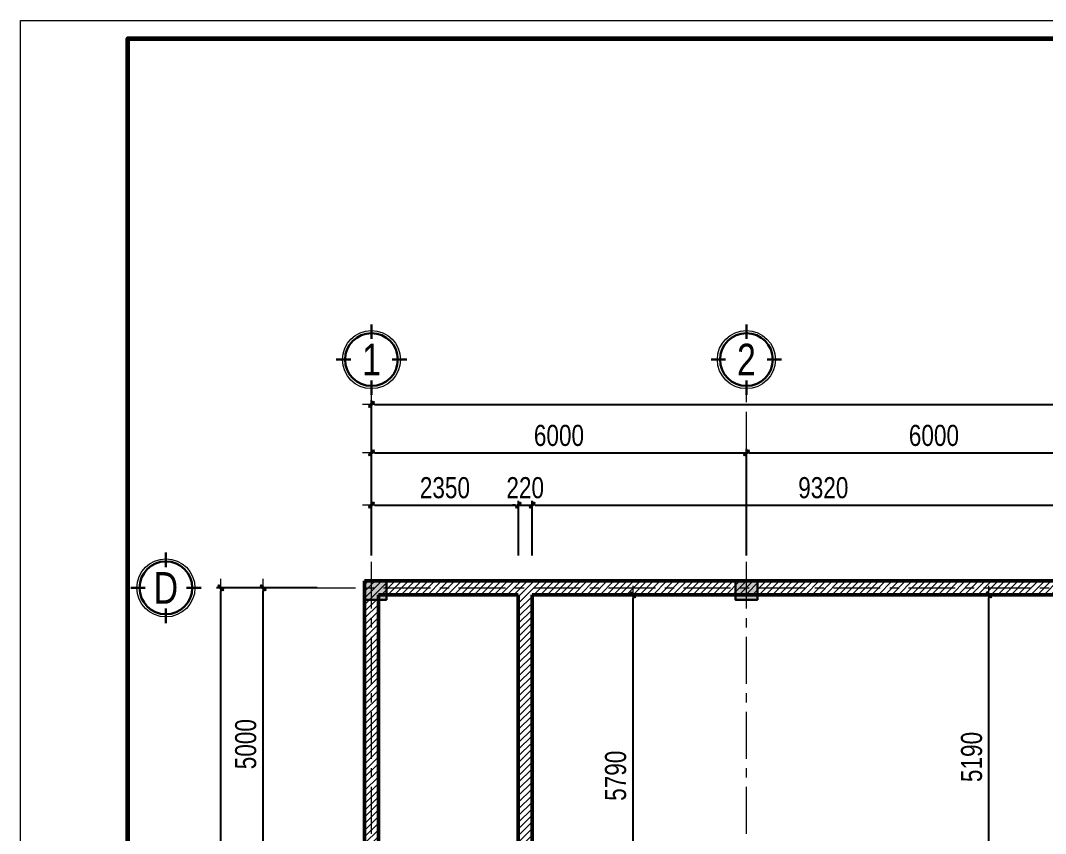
# Model space of a CAD drawing. Header units: millimetres. Extents: x 1109421 to 1726579, y -247837 to 144927.
# Drawn here: x 1540918 to 1557319, y -204649 to -191646 of the extents above; entities that cross this region are included whole.
import ezdxf
from ezdxf.enums import TextEntityAlignment as Align

# ---------------------------------------------------------------- set-up
doc = ezdxf.new("R2010")
doc.units = ezdxf.units.MM
doc.header["$LTSCALE"] = 600
doc.header["$MEASUREMENT"] = 0
doc.linetypes.add('CENTER', pattern=[2, 1.25, -0.25, 0.25, -0.25])
doc.layers.get('0').update_dxf_attribs({"lineweight": 0})
doc.layers.get('Defpoints').update_dxf_attribs({"lineweight": 0})
for name, color, linetype, lineweight in [('cat1', 30, 'Continuous', 50), ('cat2', 22, 'Continuous', 30), ('dim', 144, 'Continuous', 13), ('hatch1', 136, 'Continuous', 9), ('Khungten_LCDI', 7, 'Continuous', 25), ('LC ISO', 153, 'Continuous', 13), ('LC Text1', 3, 'Continuous', 20), ('truc', 76, 'CENTER', 9)]:
    doc.layers.add(name, color=color, linetype=linetype, lineweight=lineweight)
doc.styles.add('EG 1', font='VHAVANB.TTF')
doc.styles.add('HOATBIF', font='hoatbif.shx', dxfattribs={"width": 0.8})
doc.styles.add('Khungten', font='VHAVAN.TTF', dxfattribs={"width": 0.9, "height": 5000})
doc.styles.add('Tahoma', font='tahoma.ttf')
doc.styles.add('Title', font='VHBLACK.TTF')
doc.dimstyles.new('1-135', dxfattribs={"dimscale": 135, "dimtxt": 2.5, "dimasz": 0.35, "dimexe": 0.5, "dimexo": 0, "dimgap": 0.8, "dimtad": 1, "dimdec": 0, "dimzin": 0, "dimdsep": 46, "dimtxsty": 'HOATBIF', "dimblk1": 'DOT', "dimblk2": 'DOT', "dimsah": 1, "dimcen": -1, "dimdle": 1, "dimclrd": 256, "dimclre": 256, "dimclrt": 4, "dimadec": 3, "dimazin": 2, "dimtfac": 0.333333, "dimtdec": 0, "dimtix": 1, "dimtmove": 2, "dimatfit": 3, "dimldrblk": 'DOT', "dimfxl": 1, "dimtvp": 0.833333, "dimtolj": 1, "dimtzin": 0, "dimarcsym": 0})

# ---------------------------------------------------------------- blocks, each defined once
blk = doc.blocks.new('A$Cb3b0a436')
at = {"layer": 'Defpoints', "color": 0, "lineweight": 0}
blk.add_lwpolyline([(6.98, 0), (6.98, 297), (426.98, 297), (426.98, 0)], close=True, dxfattribs=at)
at = {"layer": 'Khungten_LCDI', "color": 5, "lineweight": 60}
blk.add_lwpolyline([(18.98, 2), (18.98, 295), (424.98, 295), (424.98, 2)], close=True, dxfattribs=at)
at = {"color": 7, "style": 'Khungten', "width": 0.8}
for tag, p in [('REVISION', (413.97, 41.04)), ('NGAYHT', (414.44, 32.41))]:
    blk.add_attdef(tag, text='', height=2, dxfattribs=at).set_placement(p, align=Align.CENTER)
at = {"layer": 'LC Text1', "style": 'Title', "width": 1.485915}
for tag, p, p2 in [('TENBANVE1', (388.11, 59.64), (422.38, 59.64)), ('TENBANVE2', (388.11, 52.88), (422.38, 52.88))]:
    blk.add_attdef(tag, text='', height=2.5, dxfattribs=at).set_placement(p, p2, align=Align.FIT)
at = {"layer": 'LC Text1', "style": 'Title', "width": 0.7}
blk.add_attdef('SOBANVE', text='', height=2.5, dxfattribs=at).set_placement((414.6, 9.54), align=Align.CENTER)
blk = doc.blocks.new('DOT')
at = {"layer": 'dim'}
for p, q in [((-3, 0), (3, 0)), ((-1, -1), (1, 1))]:
    blk.add_line(p, q, dxfattribs=at)
blk.add_lwpolyline([(0.5, 1), (-1, -0.5), (-0.5, -1), (1, 0.5)], close=True, dxfattribs=at)
blk = doc.blocks.new('*D1382')
at = {"layer": 'Defpoints', "color": 0, "transparency": 16777216}
for p in [(1544122, -200720), (1545665, -200720), (1545665, -212720)]:
    blk.add_point(p, dxfattribs=at)
at = {"layer": 'dim', "lineweight": -2, "transparency": 16777216}
for p, q in [((1545665, -200720), (1544055, -200720)), ((1544122, -212673), (1544122, -200768)), ((1545665, -212720), (1544055, -212720))]:
    blk.add_line(p, q, dxfattribs=at)
at = {"layer": 'dim', "lineweight": -2, "transparency": 16777216, "xscale": 47.25, "yscale": 47.25, "zscale": 47.25}
for p, rotation in [((1544122, -200720), 90), ((1544122, -212720), 270)]:
    blk.add_blockref('DOT', p, dxfattribs=dict(at, rotation=rotation))
at = {"layer": 'dim', "color": 4, "transparency": 16777216, "insert": (1543846, -206720), "char_height": 337.5, "attachment_point": 5, "rotation": 90, "style": 'HOATBIF'}
blk.add_mtext('\\A1;12000', dxfattribs=at)
blk = doc.blocks.new('_Dot')
at = {"color": 0, "linetype": 'ByBlock', "lineweight": -2}
blk.add_line((-0.5, 0), (-1, 0), dxfattribs=at)
at = {"color": 0, "linetype": 'ByBlock', "const_width": 0.5}
blk.add_lwpolyline([(-0.25, 0, 1), (0.25, 0, 1)], format="xyb", close=True, dxfattribs=at)
blk = doc.blocks.new('KyHieu TrucDinhVi')
at = {"color": 7, "lineweight": 30}
for p, q in [((0, 2.36), (0, 4)), ((-2.36, 0), (-4, 0)), ((2.36, 0), (4, 0)), ((0, -2.36), (0, -4))]:
    blk.add_line(p, q, dxfattribs=at)
blk.add_circle((0, 0), 3.3)
blk.add_circle((0, 0), 3, dxfattribs=at)
at = {"ltscale": 20, "style": 'Tahoma'}
blk.add_attdef('AA', text='', height=3, dxfattribs=at).set_placement((0, 0), align=Align.MIDDLE_CENTER)
blk = doc.blocks.new('*D1304')
at = {"layer": 'Defpoints', "color": 0, "transparency": 16777216}
for p in [(1544800, -200720), (1545665, -200720), (1545665, -205720)]:
    blk.add_point(p, dxfattribs=at)
at = {"layer": 'dim', "lineweight": -2, "transparency": 16777216}
for p, q in [((1545665, -200720), (1544732, -200720)), ((1544800, -205673), (1544800, -200768)), ((1545665, -205720), (1544732, -205720))]:
    blk.add_line(p, q, dxfattribs=at)
at = {"layer": 'dim', "lineweight": -2, "transparency": 16777216, "xscale": 47.25, "yscale": 47.25, "zscale": 47.25}
for p, rotation in [((1544800, -200720), 90), ((1544800, -205720), 270)]:
    blk.add_blockref('DOT', p, dxfattribs=dict(at, rotation=rotation))
at = {"layer": 'dim', "color": 4, "transparency": 16777216, "insert": (1544523, -203220), "char_height": 337.5, "attachment_point": 5, "rotation": 90, "style": 'HOATBIF'}
blk.add_mtext('\\A1;5000', dxfattribs=at)
blk = doc.blocks.new('*D1305')
at = {"layer": 'Defpoints', "color": 0, "transparency": 16777216}
for p in [(1548884, -199396), (1546534, -200201), (1548884, -200201)]:
    blk.add_point(p, dxfattribs=at)
at = {"layer": 'dim', "lineweight": -2, "transparency": 16777216}
for p, q in [((1546534, -200201), (1546534, -199329)), ((1546581, -199396), (1548837, -199396)), ((1548884, -200201), (1548884, -199329))]:
    blk.add_line(p, q, dxfattribs=at)
at = {"layer": 'dim', "lineweight": -2, "transparency": 16777216, "xscale": 47.25, "yscale": 47.25, "zscale": 47.25, "rotation": 180}
blk.add_blockref('DOT', (1546534, -199396), dxfattribs=at)
at = {"layer": 'dim', "lineweight": -2, "transparency": 16777216, "xscale": 47.25, "yscale": 47.25, "zscale": 47.25}
blk.add_blockref('DOT', (1548884, -199396), dxfattribs=at)
at = {"layer": 'dim', "color": 4, "transparency": 16777216, "insert": (1547709, -199120), "char_height": 337.5, "attachment_point": 5, "style": 'HOATBIF'}
blk.add_mtext('\\A1;2350', dxfattribs=at)
blk = doc.blocks.new('*D1306')
at = {"layer": 'Defpoints', "color": 0, "transparency": 16777216}
for p in [(1549104, -199396), (1548884, -200201), (1549104, -200201)]:
    blk.add_point(p, dxfattribs=at)
at = {"layer": 'dim', "lineweight": -2, "transparency": 16777216}
for p, q in [((1548837, -199396), (1548789, -199396)), ((1548884, -200201), (1548884, -199329)), ((1548884, -199396), (1549104, -199396)), ((1549104, -200201), (1549104, -199329)), ((1549151, -199396), (1549198, -199396))]:
    blk.add_line(p, q, dxfattribs=at)
at = {"layer": 'dim', "lineweight": -2, "transparency": 16777216, "xscale": 47.25, "yscale": 47.25, "zscale": 47.25}
blk.add_blockref('DOT', (1548884, -199396), dxfattribs=at)
at = {"layer": 'dim', "lineweight": -2, "transparency": 16777216, "xscale": 47.25, "yscale": 47.25, "zscale": 47.25, "rotation": 180}
blk.add_blockref('DOT', (1549104, -199396), dxfattribs=at)
at = {"layer": 'dim', "color": 4, "transparency": 16777216, "insert": (1548994, -199120), "char_height": 337.5, "attachment_point": 5, "style": 'HOATBIF'}
blk.add_mtext('\\A1;220', dxfattribs=at)
blk = doc.blocks.new('*D1307')
at = {"layer": 'Defpoints', "color": 0, "transparency": 16777216}
for p in [(1558424, -199396), (1549104, -200201), (1558424, -200201)]:
    blk.add_point(p, dxfattribs=at)
at = {"layer": 'dim', "lineweight": -2, "transparency": 16777216}
for p, q in [((1549104, -200201), (1549104, -199329)), ((1549151, -199396), (1558377, -199396)), ((1558424, -200201), (1558424, -199329))]:
    blk.add_line(p, q, dxfattribs=at)
at = {"layer": 'dim', "lineweight": -2, "transparency": 16777216, "xscale": 47.25, "yscale": 47.25, "zscale": 47.25, "rotation": 180}
blk.add_blockref('DOT', (1549104, -199396), dxfattribs=at)
at = {"layer": 'dim', "lineweight": -2, "transparency": 16777216, "xscale": 47.25, "yscale": 47.25, "zscale": 47.25}
blk.add_blockref('DOT', (1558424, -199396), dxfattribs=at)
at = {"layer": 'dim', "color": 4, "transparency": 16777216, "insert": (1553764, -199120), "char_height": 337.5, "attachment_point": 5, "style": 'HOATBIF'}
blk.add_mtext('\\A1;9320', dxfattribs=at)
blk = doc.blocks.new('*D1324')
at = {"layer": 'Defpoints', "color": 0, "transparency": 16777216}
for p in [(1552534, -198561), (1546534, -200201), (1552534, -200201)]:
    blk.add_point(p, dxfattribs=at)
at = {"layer": 'dim', "lineweight": -2, "transparency": 16777216}
for p, q in [((1546534, -200201), (1546534, -198494)), ((1546581, -198561), (1552487, -198561)), ((1552534, -200201), (1552534, -198494))]:
    blk.add_line(p, q, dxfattribs=at)
at = {"layer": 'dim', "lineweight": -2, "transparency": 16777216, "xscale": 47.25, "yscale": 47.25, "zscale": 47.25, "rotation": 180}
blk.add_blockref('DOT', (1546534, -198561), dxfattribs=at)
at = {"layer": 'dim', "lineweight": -2, "transparency": 16777216, "xscale": 47.25, "yscale": 47.25, "zscale": 47.25}
blk.add_blockref('DOT', (1552534, -198561), dxfattribs=at)
at = {"layer": 'dim', "color": 4, "transparency": 16777216, "insert": (1549534, -198284), "char_height": 337.5, "attachment_point": 5, "style": 'HOATBIF'}
blk.add_mtext('\\A1;6000', dxfattribs=at)
blk = doc.blocks.new('*D1325')
at = {"layer": 'Defpoints', "color": 0, "transparency": 16777216}
for p in [(1558534, -198561), (1552534, -200201), (1558534, -200201)]:
    blk.add_point(p, dxfattribs=at)
at = {"layer": 'dim', "lineweight": -2, "transparency": 16777216}
for p, q in [((1552534, -200201), (1552534, -198494)), ((1552581, -198561), (1558487, -198561)), ((1558534, -200201), (1558534, -198494))]:
    blk.add_line(p, q, dxfattribs=at)
at = {"layer": 'dim', "lineweight": -2, "transparency": 16777216, "xscale": 47.25, "yscale": 47.25, "zscale": 47.25, "rotation": 180}
blk.add_blockref('DOT', (1552534, -198561), dxfattribs=at)
at = {"layer": 'dim', "lineweight": -2, "transparency": 16777216, "xscale": 47.25, "yscale": 47.25, "zscale": 47.25}
blk.add_blockref('DOT', (1558534, -198561), dxfattribs=at)
at = {"layer": 'dim', "color": 4, "transparency": 16777216, "insert": (1555534, -198284), "char_height": 337.5, "attachment_point": 5, "style": 'HOATBIF'}
blk.add_mtext('\\A1;6000', dxfattribs=at)
blk = doc.blocks.new('*D1331')
at = {"layer": 'Defpoints', "color": 0, "transparency": 16777216}
for p in [(1588334, -197786), (1546534, -200201), (1588334, -200201)]:
    blk.add_point(p, dxfattribs=at)
at = {"layer": 'dim', "lineweight": -2, "transparency": 16777216}
for p, q in [((1546534, -200201), (1546534, -197719)), ((1546581, -197786), (1588287, -197786)), ((1588334, -200201), (1588334, -197719))]:
    blk.add_line(p, q, dxfattribs=at)
at = {"layer": 'dim', "lineweight": -2, "transparency": 16777216, "xscale": 47.25, "yscale": 47.25, "zscale": 47.25, "rotation": 180}
blk.add_blockref('DOT', (1546534, -197786), dxfattribs=at)
at = {"layer": 'dim', "lineweight": -2, "transparency": 16777216, "xscale": 47.25, "yscale": 47.25, "zscale": 47.25}
blk.add_blockref('DOT', (1588334, -197786), dxfattribs=at)
at = {"layer": 'dim', "color": 4, "transparency": 16777216, "insert": (1568483, -197510), "char_height": 337.5, "attachment_point": 5, "style": 'HOATBIF'}
blk.add_mtext('\\A1;41800', dxfattribs=at)
blk = doc.blocks.new('*D1335')
at = {"layer": 'Defpoints', "color": 0, "transparency": 16777216}
for p in [(1550016, -200830), (1550719, -200830), (1550016, -206620)]:
    blk.add_point(p, dxfattribs=at)
at = {"layer": 'dim', "lineweight": -2, "transparency": 16777216}
for p, q in [((1550016, -200830), (1550787, -200830)), ((1550719, -206573), (1550719, -200878)), ((1550016, -206620), (1550787, -206620))]:
    blk.add_line(p, q, dxfattribs=at)
at = {"layer": 'dim', "lineweight": -2, "transparency": 16777216, "xscale": 47.25, "yscale": 47.25, "zscale": 47.25}
for p, rotation in [((1550719, -200830), 90), ((1550719, -206620), 270)]:
    blk.add_blockref('DOT', p, dxfattribs=dict(at, rotation=rotation))
at = {"layer": 'dim', "color": 4, "transparency": 16777216, "insert": (1550442, -203725), "char_height": 337.5, "attachment_point": 5, "rotation": 90, "style": 'HOATBIF'}
blk.add_mtext('\\A1;5790', dxfattribs=at)
blk = doc.blocks.new('*D1386')
at = {"layer": 'Defpoints', "color": 0, "transparency": 16777216}
for p in [(1556415, -200830), (1557128, -200830), (1557128, -206020)]:
    blk.add_point(p, dxfattribs=at)
at = {"layer": 'dim', "lineweight": -2, "transparency": 16777216}
for p, q in [((1557128, -200830), (1556347, -200830)), ((1556415, -205973), (1556415, -200878)), ((1557128, -206020), (1556347, -206020))]:
    blk.add_line(p, q, dxfattribs=at)
at = {"layer": 'dim', "lineweight": -2, "transparency": 16777216, "xscale": 47.25, "yscale": 47.25, "zscale": 47.25}
for p, rotation in [((1556415, -200830), 90), ((1556415, -206020), 270)]:
    blk.add_blockref('DOT', p, dxfattribs=dict(at, rotation=rotation))
at = {"layer": 'dim', "color": 4, "transparency": 16777216, "insert": (1556138, -203425), "char_height": 337.5, "attachment_point": 5, "rotation": 90, "style": 'HOATBIF'}
blk.add_mtext('\\A1;5190', dxfattribs=at)
blk = doc.blocks.new('COT BT')
at = {"layer": 'cat2', "ltscale": 2}
h = blk.add_hatch(color=256, dxfattribs=at)
h.dxf.hatch_style = 1
h.paths.add_polyline_path([(240, 190), (-110, 190), (-110, -110), (240, -110)])
blk.add_lwpolyline([(-110, 190), (240, 190), (240, -110), (-110, -110)], close=True, dxfattribs=at)

msp = doc.modelspace()

# ---------------------------------------------------------------- hatches: boundary and pattern name
at = {"layer": 'hatch1'}
h = msp.add_hatch(dxfattribs=at)
h.set_pattern_fill('ANSI31', color=256, scale=600)
h.set_pattern_definition([(45, (-475069.9, -175305.75), (-53.0330086, 53.0330086), [])])
h.paths.add_polyline_path([(1588443.8, -200610.3), (1546423.8, -200610.3), (1546423.8, -206120.3), (1546643.8, -206120.3), (1546643.8, -200830.3), (1548883.8, -200830.3), (1548883.8, -206620.3), (1549103.8, -206620.3), (1549103.8, -200830.3), (1558423.8, -200830.3), (1558423.8, -206020.3), (1558643.8, -206020.3), (1558643.8, -205830.3), (1561923.8, -205830.3), (1561923.8, -205720.3), (1558643.8, -205720.3), (1558643.8, -200830.3), (1563143.8, -200830.3), (1563143.8, -205720.3), (1562923.8, -205720.3), (1562923.8, -205830.3), (1563765.6, -205830.3), (1563985.6, -205610.3), (1563363.8, -205610.3), (1563363.8, -200830.3), (1565823.8, -200830.3), (1565823.8, -205610.3), (1565145.6, -205610.3), (1565365.6, -205830.3), (1568253.8, -205830.3), (1568253.8, -205720.3), (1566043.8, -205720.3), (1566043.8, -200830.3), (1571023.8, -200830.3), (1571023.8, -205720.3), (1571243.8, -205720.3), (1571243.8, -200830.3), (1574068.8, -200830.3), (1574068.8, -203830.3), (1572968.8, -203830.3), (1572968.8, -204710.3), (1573078.8, -204710.3), (1573078.8, -203940.3), (1575078.8, -203940.3), (1575078.8, -204710.3), (1575188.8, -204710.3), (1575188.8, -203830.3), (1574288.8, -203830.3), (1574288.8, -200830.3), (1577023.8, -200830.3), (1577023.8, -205720.3), (1575188.8, -205720.3), (1575188.8, -205610.3), (1575078.8, -205610.3), (1575078.8, -205830.3), (1577568.8, -205830.3), (1577568.8, -205610.3), (1577243.8, -205610.3), (1577243.8, -200830.3), (1580078.8, -200830.3), (1580078.8, -205610.3), (1579968.8, -205610.3), (1579968.8, -205830.3), (1580078.8, -205830.3), (1580448.8, -205830.3), (1580448.8, -205610.3), (1580188.8, -205610.3), (1580188.8, -200830.3), (1583078.8, -200830.3), (1583078.8, -205610.3), (1582848.8, -205610.3), (1582848.8, -205830.3), (1583513.8, -205830.3), (1583513.8, -205610.3), (1583188.8, -205610.3), (1583188.8, -200830.3), (1588223.8, -200830.3), (1588223.8, -205610.3), (1585913.8, -205610.3), (1585913.8, -205830.3), (1586023.8, -205830.3), (1586023.8, -206570.3), (1586243.8, -206570.3), (1586243.8, -205830.3), (1588223.8, -205830.3), (1588223.8, -212610.3), (1587243.8, -212610.3), (1587243.8, -213270.3), (1588443.8, -213270.3), (1588443.8, -212610.3)])
h.paths.add_polyline_path([(1587463.8, -212830.3), (1588223.8, -212830.3), (1588223.8, -213050.3), (1587463.8, -213050.3)], flags=16)
h.paths.add_polyline_path([(1573078.8, -205610.3), (1572968.8, -205610.3), (1572968.8, -205720.3), (1569553.8, -205720.3), (1569553.8, -205830.3), (1573078.8, -205830.3)], flags=17)
h.paths.add_polyline_path([(1579068.8, -205610.3), (1578768.8, -205610.3), (1578768.8, -205830.3), (1579068.8, -205830.3)], flags=17)
h.paths.add_polyline_path([(1581948.8, -205610.3), (1581648.8, -205610.3), (1581648.8, -205830.3), (1581948.8, -205830.3)], flags=17)
h.paths.add_polyline_path([(1585013.8, -205610.3), (1584713.8, -205610.3), (1584713.8, -205830.3), (1585013.8, -205830.3)], flags=17)
h.paths.add_polyline_path([(1586243.8, -207470.3), (1586023.8, -207470.3), (1586023.8, -208610.3), (1584308.8, -208610.3), (1584308.8, -208830.3), (1588223.8, -208830.3), (1588223.8, -208610.3), (1586243.8, -208610.3)], flags=17)
h.paths.add_polyline_path([(1584158.8, -212610.3), (1583133.8, -212610.3), (1583133.8, -208830.3), (1583308.8, -208830.3), (1583308.8, -208610.3), (1582853.8, -208610.3), (1582853.8, -208830.3), (1583023.8, -208830.3), (1583023.8, -212610.3), (1582558.8, -212610.3), (1582558.8, -212830.3), (1582958.8, -212830.3), (1582958.8, -213270.3), (1584158.8, -213270.3)])
h.paths.add_polyline_path([(1583173.3, -212830.3), (1583933.3, -212830.3), (1583933.3, -213050.3), (1583173.3, -213050.3)], flags=16)
h.paths.add_polyline_path([(1580453.8, -208610.3), (1579968.8, -208610.3), (1579968.8, -208830.3), (1580078.8, -208830.3), (1580078.8, -212610.3), (1580188.8, -212610.3), (1580188.8, -208830.3), (1580453.8, -208830.3)], flags=17)
h.paths.add_polyline_path([(1577568.8, -208610.3), (1576858.8, -208610.3), (1576858.8, -208830.3), (1577078.8, -208830.3), (1577078.8, -212610.3), (1577188.8, -212610.3), (1577188.8, -208830.3), (1577568.8, -208830.3)], flags=17)
h.paths.add_polyline_path([(1579068.8, -208610.3), (1578768.8, -208610.3), (1578768.8, -208830.3), (1579068.8, -208830.3)], flags=17)
h.paths.add_polyline_path([(1581953.8, -208610.3), (1581653.8, -208610.3), (1581653.8, -208830.3), (1581953.8, -208830.3)], flags=17)
h.paths.add_polyline_path([(1577973.8, -212610.3), (1577573.8, -212610.3), (1576693.8, -212610.3), (1576293.8, -212610.3), (1576293.8, -212830.3), (1576693.8, -212830.3), (1576693.8, -213050.3), (1577573.8, -213050.3), (1577573.8, -212830.3), (1577973.8, -212830.3)], flags=17)
h.paths.add_polyline_path([(1575558.8, -208610.3), (1570738.8, -208610.3), (1570738.8, -208830.3), (1575558.8, -208830.3)], flags=17)
h.paths.add_polyline_path([(1569438.8, -208610.3), (1568533.8, -208610.3), (1568533.8, -212610.3), (1568643.8, -212610.3), (1568643.8, -208830.3), (1569438.8, -208830.3)], flags=17)
h.paths.add_polyline_path([(1571573.8, -212830.3), (1571973.8, -212830.3), (1571973.8, -212610.3), (1571573.8, -212610.3), (1570693.8, -212610.3), (1570693.8, -212830.3), (1570693.8, -213050.3), (1571573.8, -213050.3)], flags=17)
h.paths.add_polyline_path([(1566373.8, -212610.3), (1565493.8, -212610.3), (1565493.8, -212830.3), (1565493.8, -213050.3), (1566373.8, -213050.3)], flags=17)
h.paths.add_polyline_path([(1563693.8, -212610.3), (1562813.8, -212610.3), (1562413.8, -212610.3), (1562413.8, -212830.3), (1562813.8, -212830.3), (1562813.8, -213050.3), (1563693.8, -213050.3), (1563693.8, -212830.3)], flags=17)
h.paths.add_polyline_path([(1558973.8, -212830.3), (1559373.8, -212830.3), (1559373.8, -212610.3), (1558973.8, -212610.3), (1558643.8, -212610.3), (1558643.8, -208420.3), (1558423.8, -208420.3), (1558423.8, -212610.3), (1558093.8, -212610.3), (1557693.8, -212610.3), (1557693.8, -212830.3), (1558093.8, -212830.3), (1558093.8, -213050.3), (1558973.8, -213050.3)], flags=17)
h.paths.add_polyline_path([(1553373.8, -212610.3), (1552973.8, -212610.3), (1552093.8, -212610.3), (1551693.8, -212610.3), (1551693.8, -212830.3), (1552093.8, -212830.3), (1552093.8, -213050.3), (1552973.8, -213050.3), (1552973.8, -212830.3), (1553373.8, -212830.3)], flags=17)
h.paths.add_polyline_path([(1547703.8, -212610.3), (1547303.8, -212610.3), (1546643.8, -212610.3), (1546643.8, -208320.3), (1546423.8, -208320.3), (1546423.8, -212830.3), (1546423.8, -213050.3), (1547303.8, -213050.3), (1547303.8, -212830.3), (1547703.8, -212830.3)], flags=17)
h.paths.add_polyline_path([(1549103.8, -207920.3), (1548883.8, -207920.3), (1548883.8, -212610.3), (1549103.8, -212610.3)], flags=17)

# ---------------------------------------------------------------- linework, layer by layer
at = {"layer": 'cat1'}
for p, q in [((1546423.8, -206120.3), (1546423.8, -200610.3)), ((1546423.8, -200610.3), (1588443.8, -200610.3)), ((1546643.8, -206120.3), (1546643.8, -200830.3)), ((1546643.8, -200830.3), (1548883.8, -200830.3)), ((1548883.8, -206620.3), (1548883.8, -200830.3)), ((1549103.8, -206620.3), (1549103.8, -200830.3)), ((1549103.8, -200830.3), (1558423.8, -200830.3))]:
    msp.add_line(p, q, dxfattribs=at)
at = {"layer": 'truc'}
for p, q in [((1546533.8, -217852.6), (1546533.8, -197632.2)), ((1552533.8, -217852.6), (1552533.8, -197632.2)), ((1544326.5, -200720.3), (1591297.2, -200720.3))]:
    msp.add_line(p, q, dxfattribs=at)

# ---------------------------------------------------------------- block references
at = {"xscale": 143.35021493995, "yscale": 143.35021493995, "zscale": 143.35021493995}
msp.add_blockref('A$Cb3b0a436', (1539916.7, -234220.8), dxfattribs=at)
at = {"layer": 'cat1'}
for p in [(1546533.8, -200800.3), (1552468.8, -200800.3)]:
    msp.add_blockref('COT BT', p, dxfattribs=at)
at = {"layer": 'LC ISO'}
ref = msp.add_blockref('KyHieu TrucDinhVi', (1546533.8, -197068.8), dxfattribs=dict(at, xscale=140.8352653944289, yscale=140.8352653944289, zscale=140.8352653944289))
ref.add_attrib('AA', '1', dxfattribs={"layer": '0', "ltscale": 20, "height": 507, "style": 'EG 1', "width": 0.8}).set_placement((1546533.8, -197068.8), align=Align.MIDDLE_CENTER)
ref = msp.add_blockref('KyHieu TrucDinhVi', (1552533.8, -197068.8), dxfattribs=dict(at, xscale=140.8352653944289, yscale=140.8352653944289, zscale=140.8352653944289))
ref.add_attrib('AA', '2', dxfattribs={"layer": '0', "ltscale": 20, "height": 507, "style": 'EG 1', "width": 0.8}).set_placement((1552533.8, -197068.8), align=Align.MIDDLE_CENTER)
ref = msp.add_blockref('KyHieu TrucDinhVi', (1543244.4, -200720.3), dxfattribs=dict(at, xscale=140.8352653944289, yscale=140.8352653944289, zscale=140.8352653944289))
ref.add_attrib('AA', 'd', dxfattribs={"layer": '0', "ltscale": 20, "height": 507, "style": 'EG 1', "width": 0.8}).set_placement((1543244.4, -200720.3), align=Align.MIDDLE_CENTER)

# ---------------------------------------------------------------- dimensions: what is measured, and where the dimension line sits
at = {"layer": 'dim'}
dim = msp.add_linear_dim(base=(1588333.8, -197786.4), p1=(1546533.8, -200200.8), p2=(1588333.8, -200200.8), dimstyle='1-135', dxfattribs=at)
dim.commit()
dim.dimension.update_dxf_attribs({"geometry": '*D1331', "text_midpoint": (1568483.4, -197509.7), "dimtype": 160})
for base, p1, p2, picture, middle in [((1552533.8, -198561.1), (1546533.8, -200200.8), (1552533.8, -200200.8), '*D1324', (1549533.8, -198284.4)), ((1558533.8, -198561.1), (1552533.8, -200200.8), (1558533.8, -200200.8), '*D1325', (1555533.8, -198284.4)), ((1548883.8, -199396.5), (1546533.8, -200200.8), (1548883.8, -200200.8), '*D1305', (1547708.8, -199119.7)), ((1549103.8, -199396.5), (1548883.8, -200200.8), (1549103.8, -200200.8), '*D1306', (1548993.8, -199119.7)), ((1558423.8, -199396.5), (1549103.8, -200200.8), (1558423.8, -200200.8), '*D1307', (1553763.8, -199119.7))]:
    dim = msp.add_linear_dim(base=base, p1=p1, p2=p2, dimstyle='1-135', dxfattribs=at)
    dim.commit()
    dim.dimension.update_dxf_attribs({"geometry": picture, "text_midpoint": middle})
for base, p1, p2, picture, middle in [((1544122.3, -200720.3), (1545664.9, -212720.3), (1545664.9, -200720.3), '*D1382', (1543845.5, -206720.3)), ((1544800, -200720.3), (1545664.9, -205720.3), (1545664.9, -200720.3), '*D1304', (1544523.2, -203220.3)), ((1550719.1, -200830.3), (1550016.2, -206620.3), (1550016.2, -200830.3), '*D1335', (1550442.4, -203725.3)), ((1556414.7, -200830.3), (1557128.4, -206020.3), (1557128.4, -200830.3), '*D1386', (1556137.9, -203425.3))]:
    dim = msp.add_linear_dim(base=base, p1=p1, p2=p2, angle=90, dimstyle='1-135', dxfattribs=at)
    dim.commit()
    dim.dimension.update_dxf_attribs({"geometry": picture, "text_midpoint": middle})

doc.saveas('drawing.dxf')
